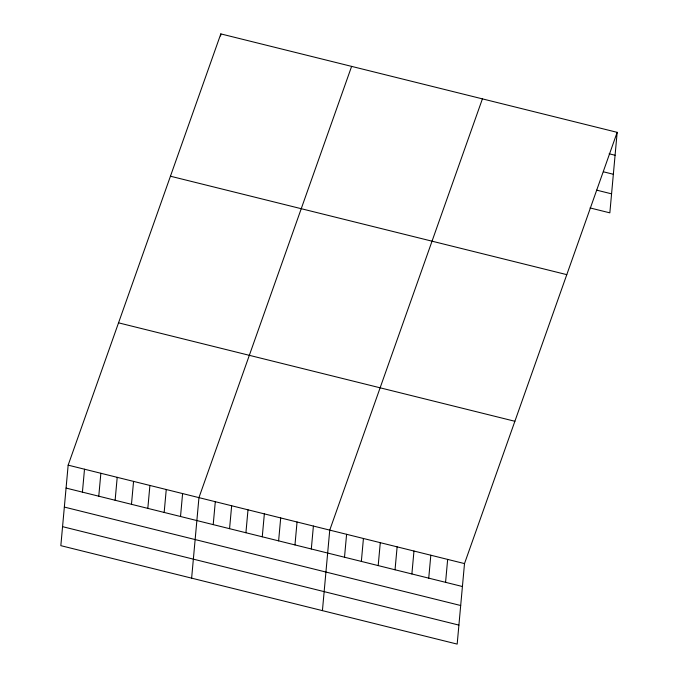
<?xml version="1.0" encoding="UTF-8"?>
<svg xmlns="http://www.w3.org/2000/svg" width="678" height="678" viewBox="0 0 678 678"><rect width="100%" height="100%" fill="white"/><g stroke="black" fill="none" stroke-linecap="round" stroke-linejoin="round"><path stroke-width="1.02" d="M68.156 465.15L60.834 545.663L457.175 644.1L464.506 563.587L617.166 132.337L220.825 33.9L68.156 465.15L464.506 563.587M82.419 492.135L84.504 469.21M98.768 496.194L100.861 473.269M115.124 500.254L117.209 477.329M131.473 504.313L133.558 481.388M147.821 508.381L149.906 485.448M164.169 512.441L166.254 489.516M220.63 35.985L220.825 33.9M180.518 516.5L182.602 493.576M191.628 578.148L198.951 497.635L351.619 66.385M213.214 524.619L215.299 501.695M229.562 528.679L231.656 505.754M245.919 532.739L248.004 509.814M262.267 536.798L264.352 513.873M278.616 540.866L280.7 517.933M294.964 544.926L297.049 522.001M311.312 548.985L313.397 526.06M322.423 610.632L329.745 530.12L482.414 98.869M344.509 557.231L346.594 534.298M361.349 561.409L363.433 538.485M378.197 565.596L380.282 542.671M395.037 569.783L397.13 546.849M411.885 573.961L413.97 551.036M428.733 578.148L430.818 555.223M445.573 582.326L447.658 559.401M617.166 132.337L609.844 212.85L590.021 207.926M609.141 153.787L615.082 155.262M603.445 171.805L613.353 174.271M596.708 190.154L611.573 193.849M170.441 176.212L566.791 274.649M118.54 322.838L514.882 421.275M66.071 488.075L462.421 586.512M64.342 507.076L460.693 605.513M62.562 526.662L458.904 625.099"/></g></svg>
